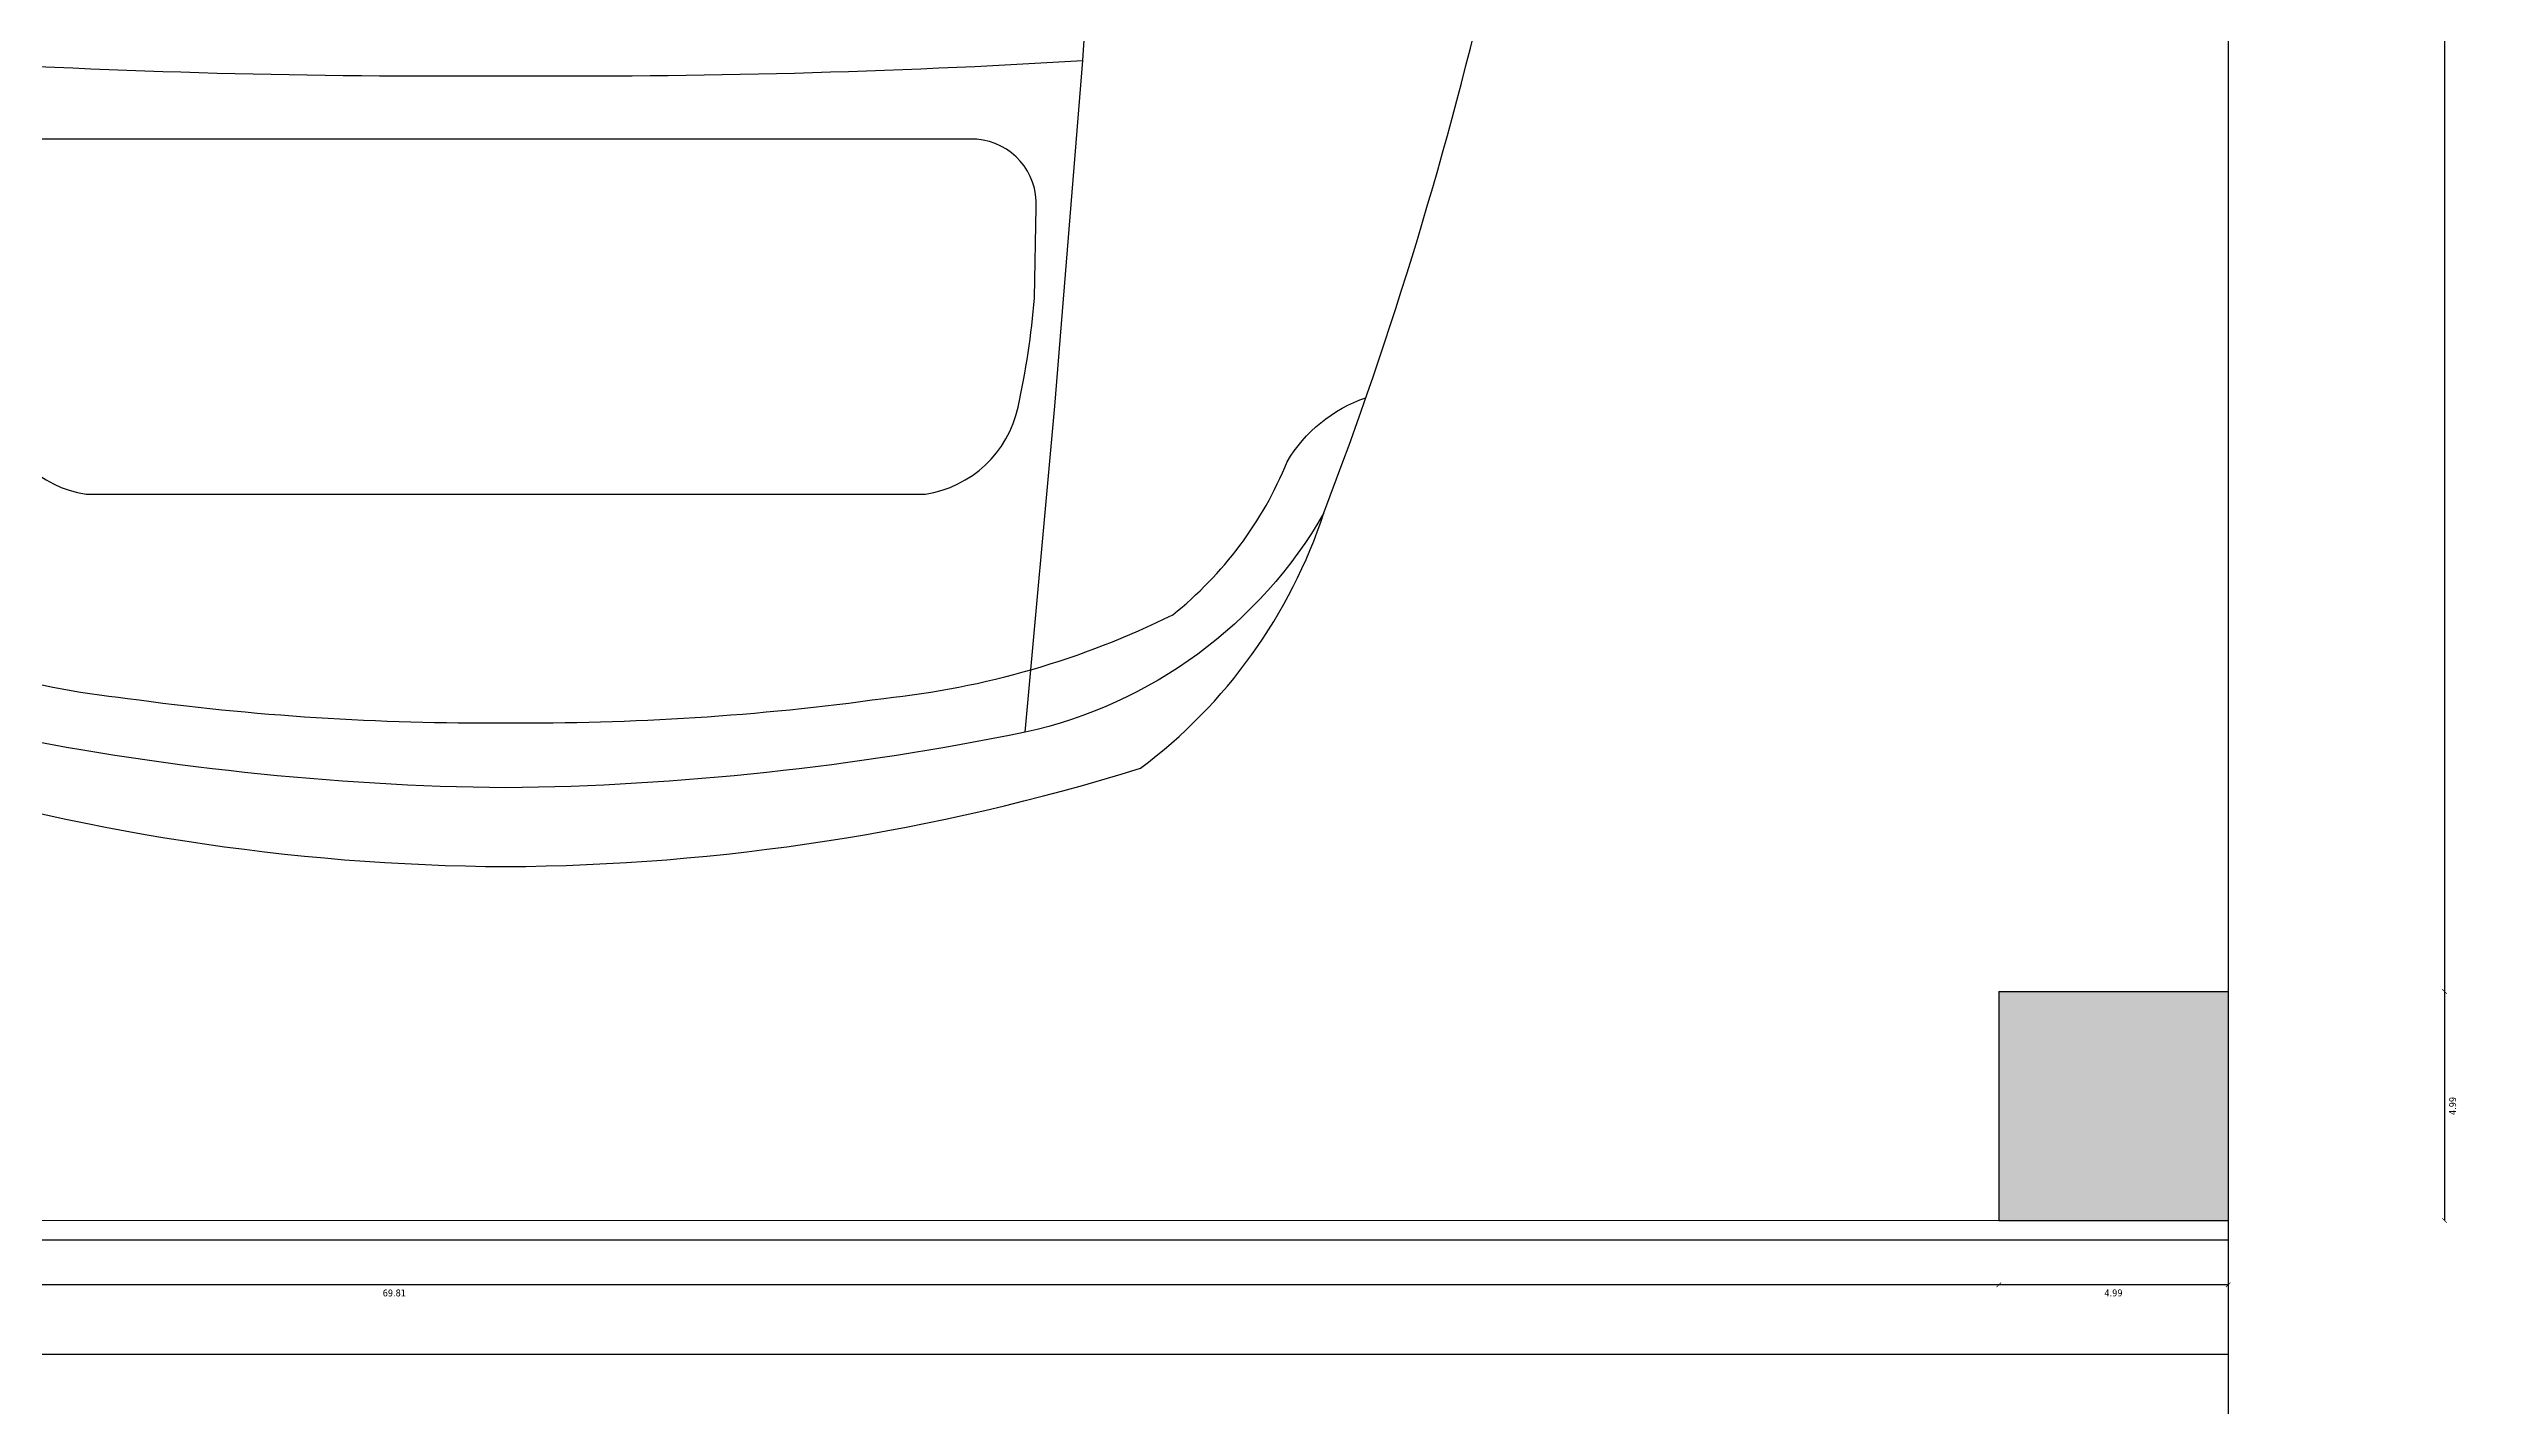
# Model space of a CAD drawing. Header units: millimetres. Extents: x 154 to 5560, y 36 to 724.
# Drawn here: x 1938.5 to 1991.8, y 153.9 to 183.4 of the extents above; entities that cross this region are included whole.
import ezdxf

# ---------------------------------------------------------------- set-up
doc = ezdxf.new("R2010")
doc.units = ezdxf.units.MM
doc.layers.add('MİMARİ PLAN', color=8, linetype='Continuous')
doc.styles.add('taho', font='tahoma.ttf')
doc.dimstyles.new('PATO', dxfattribs={"dimtxt": 0.15, "dimasz": 0.1, "dimexe": 0.02, "dimexo": 0, "dimgap": 0.1, "dimtad": 2, "dimzin": 1, "dimdsep": 46, "dimtxsty": 'taho', "dimblk": 'ARCHTICK', "dimcen": 0.1, "dimse1": 1, "dimse2": 1, "dimclrd": 256, "dimclre": 1, "dimclrt": 256, "dimadec": 0, "dimazin": 0, "dimtfac": 1, "dimtix": 1, "dimtmove": 0, "dimatfit": 3, "dimldrblk": 'ARCHTICK', "dimfxl": 1, "dimtolj": 1, "dimtzin": 0, "dimarcsym": 0})

# ---------------------------------------------------------------- blocks, each defined once
blk = doc.blocks.new('planta3')
for points in [[(2.0525, -0.6565, 0.073985), (2.1383, -0.1027, 0.073985), (2.0525, 0.4511, 0.153936), (1.8295, 0.6112, 0.035069), (1.3475, 0.7573), (0.7759, 0.7477, 0.080758), (0.7241, 0.7344, -0.111291), (0.4382, 0.6794, 0.222022), (0.3929, 0.7061, 0.155977), (0.2582, 0.6747), (-0.398, 0.6747, 0.115278), (-0.3618, 0.793, 0.541385), (-0.3926, 0.8162, 0.273922), (-0.5093, 0.6747, -0.044974), (-0.6662, 0.6708, 0.105774)], [(1.7291, -0.8532, -0.178742), (1.7851, -0.7845, 0.128631), (1.9185, -0.6847, 0.089194), (1.9915, -0.4327, 0.036776), (2.0128, -0.1027, 0.036776), (1.9915, 0.2273, 0.089194), (1.9185, 0.4793, 0.128631), (1.7851, 0.5791, -0.178742), (1.7291, 0.6478)], [(1.8295, 0.6112, -0.211518), (2.021, 0.3506, -0.047818), (2.0696, -0.1027, -0.047818), (2.021, -0.556, -0.211518), (1.8295, -0.8166, -0.211518)], [(0.5993, -0.6469), (0.9331, -0.6389), (1.2061, -0.6212), (1.4349, -0.6063, 0.016855), (1.4482, -0.1027, 0.016855), (1.4349, 0.4009), (1.2061, 0.4158), (0.9331, 0.4335), (0.5993, 0.4415)]]:
    blk.add_lwpolyline(points, format="xyb")
blk.add_lwpolyline([(2.021, 0.3506), (1.7365, 0.3763), (1.4349, 0.4009)])
blk.add_lwpolyline([(1.5036, -0.1027), (1.5036, -0.5136, 0.407574), (1.5629, -0.5655), (1.642, -0.5641, 0.03281), (1.7374, -0.5498, 0.311096), (1.8132, -0.4689), (1.8132, -0.1027), (1.8132, 0.2635, 0.311096), (1.7374, 0.3444, 0.03281), (1.642, 0.3587), (1.5629, 0.3601, 0.407574), (1.5036, 0.3082)], format="xyb", close=True)
blk = doc.blocks.new('_ARCHTICK')
at = {"color": 0, "linetype": 'ByBlock', "const_width": 0.15}
blk.add_lwpolyline([(-0.5, -0.5), (0.5, 0.5)], dxfattribs=at)
blk = doc.blocks.new('*D70')
at = {"layer": 'Defpoints', "color": 0, "transparency": 16777216}
for p in [(1980.908, 160.426), (1911.095, 156.535), (1911.095, 156.535)]:
    blk.add_point(p, dxfattribs=at)
at = {"layer": 'MİMARİ PLAN', "lineweight": -2, "transparency": 16777216}
blk.add_line((1980.908, 156.535), (1911.095, 156.535), dxfattribs=at)
at = {"layer": 'MİMARİ PLAN', "lineweight": -2, "transparency": 16777216, "xscale": 0.1, "yscale": 0.1, "zscale": 0.1, "rotation": 180}
blk.add_blockref('_ARCHTICK', (1911.095, 156.535), dxfattribs=at)
at = {"layer": 'MİMARİ PLAN', "lineweight": -2, "transparency": 16777216, "xscale": 0.1, "yscale": 0.1, "zscale": 0.1}
blk.add_blockref('_ARCHTICK', (1980.908, 156.535), dxfattribs=at)
at = {"layer": 'MİMARİ PLAN', "transparency": 16777216, "insert": (1946.002, 156.356), "char_height": 0.15, "attachment_point": 5, "style": 'taho'}
blk.add_mtext('\\A1;69.81', dxfattribs=at)
blk = doc.blocks.new('*D71')
at = {"layer": 'Defpoints', "color": 0, "transparency": 16777216}
for p in [(1980.908, 165.321), (1985.895, 160.334), (1980.908, 156.535)]:
    blk.add_point(p, dxfattribs=at)
at = {"layer": 'MİMARİ PLAN', "lineweight": -2, "transparency": 16777216}
blk.add_line((1985.895, 156.535), (1980.908, 156.535), dxfattribs=at)
at = {"layer": 'MİMARİ PLAN', "lineweight": -2, "transparency": 16777216, "xscale": 0.1, "yscale": 0.1, "zscale": 0.1, "rotation": 180}
blk.add_blockref('_ARCHTICK', (1980.908, 156.535), dxfattribs=at)
at = {"layer": 'MİMARİ PLAN', "lineweight": -2, "transparency": 16777216, "xscale": 0.1, "yscale": 0.1, "zscale": 0.1}
blk.add_blockref('_ARCHTICK', (1985.895, 156.535), dxfattribs=at)
at = {"layer": 'MİMARİ PLAN', "transparency": 16777216, "insert": (1983.402, 156.357), "char_height": 0.15, "attachment_point": 5, "style": 'taho'}
blk.add_mtext('\\A1;4.99', dxfattribs=at)
blk = doc.blocks.new('*D75')
at = {"layer": 'Defpoints', "color": 0, "transparency": 16777216}
for p in [(1987.391, 162.919), (1985.895, 157.933), (1990.603, 157.933)]:
    blk.add_point(p, dxfattribs=at)
at = {"layer": 'MİMARİ PLAN', "lineweight": -2, "transparency": 16777216}
blk.add_line((1990.603, 162.919), (1990.603, 157.933), dxfattribs=at)
at = {"layer": 'MİMARİ PLAN', "lineweight": -2, "transparency": 16777216, "xscale": 0.1, "yscale": 0.1, "zscale": 0.1}
for p, rotation in [((1990.603, 162.919), 90), ((1990.603, 157.933), 270)]:
    blk.add_blockref('_ARCHTICK', p, dxfattribs=dict(at, rotation=rotation))
at = {"layer": 'MİMARİ PLAN', "transparency": 16777216, "insert": (1990.781, 160.426), "char_height": 0.15, "attachment_point": 5, "rotation": 90, "style": 'taho'}
blk.add_mtext('\\A1;4.99', dxfattribs=at)
blk = doc.blocks.new('*D76')
at = {"layer": 'Defpoints', "color": 0, "transparency": 16777216}
for p in [(1985.895, 219.45), (1985.895, 162.919), (1990.603, 162.919)]:
    blk.add_point(p, dxfattribs=at)
at = {"layer": 'MİMARİ PLAN', "lineweight": -2, "transparency": 16777216}
blk.add_line((1990.603, 219.45), (1990.603, 162.919), dxfattribs=at)
at = {"layer": 'MİMARİ PLAN', "lineweight": -2, "transparency": 16777216, "xscale": 0.1, "yscale": 0.1, "zscale": 0.1}
for p, rotation in [((1990.603, 219.45), 90), ((1990.603, 162.919), 270)]:
    blk.add_blockref('_ARCHTICK', p, dxfattribs=dict(at, rotation=rotation))
at = {"layer": 'MİMARİ PLAN', "transparency": 16777216, "insert": (1990.781, 191.185), "char_height": 0.15, "attachment_point": 5, "rotation": 90, "style": 'taho'}
blk.add_mtext('\\A1;56.53', dxfattribs=at)
blk = doc.blocks.new('*D77')
at = {"layer": 'Defpoints', "color": 0, "transparency": 16777216}
for p in [(1985.895, 288.598), (1985.895, 157.933), (2001.881, 157.933)]:
    blk.add_point(p, dxfattribs=at)
at = {"layer": 'MİMARİ PLAN', "lineweight": -2, "transparency": 16777216}
blk.add_line((2001.881, 288.598), (2001.881, 157.933), dxfattribs=at)
at = {"layer": 'MİMARİ PLAN', "lineweight": -2, "transparency": 16777216, "xscale": 0.1, "yscale": 0.1, "zscale": 0.1}
for p, rotation in [((2001.881, 288.598), 90), ((2001.881, 157.933), 270)]:
    blk.add_blockref('_ARCHTICK', p, dxfattribs=dict(at, rotation=rotation))
at = {"layer": 'MİMARİ PLAN', "transparency": 16777216, "insert": (2002.059, 223.266), "char_height": 0.15, "attachment_point": 5, "rotation": 90, "style": 'taho'}
blk.add_mtext('\\A1;130.67', dxfattribs=at)

msp = doc.modelspace()

# ---------------------------------------------------------------- hatches: boundary and pattern name
at = {"layer": 'MİMARİ PLAN'}
msp.add_hatch(color=256, dxfattribs=at).paths.add_polyline_path([(1985.895, 162.919), (1980.908, 162.919), (1980.908, 157.933), (1985.895, 157.933)])
h = msp.add_hatch(dxfattribs=at)
h.set_pattern_fill('_USER', color=256, scale=2.49333, pattern_type=0)
h.set_pattern_definition([(0, (-56877.6502, -21494.567), (0, 2.49333048), [])])
h.paths.add_polyline_path([(1985.895, 157.933), (1980.908, 157.933), (1911.095, 157.933), (1911.095, 131.123, -0.098262), (1920.332, 124.614, -0.21896), (1930.469, 102.575, -0.318076), (1911.095, 75.2), (1911.095, 62.683), (1985.895, 62.683)])
h.paths.add_polyline_path([(1928.341, 104.595, 0.192602), (1920.332, 124.614, 0.092662), (1911.095, 129.949), (1911.095, 78.067, 0.296475)], flags=17)

# ---------------------------------------------------------------- linework, layer by layer
at = {"layer": 'MİMARİ PLAN', "lineweight": 9, "ltscale": 0.02}
for p, q in [((1985.895, 288.598), (1985.895, 157.933)), ((1980.908, 157.933), (1911.095, 157.933)), ((1985.895, 157.933), (1980.908, 157.933))]:
    msp.add_line(p, q, dxfattribs=at)
at = {"layer": 'MİMARİ PLAN'}
for p, q in [((1980.908, 162.919), (1985.895, 162.919)), ((1980.908, 157.933), (1985.895, 157.933))]:
    msp.add_line(p, q, dxfattribs=at)
for points in [[(1985.895, 62.683), (1684.701, 62.683), (1684.701, 676.042), (1985.895, 676.042), (1985.895, 62.683)], [(1980.908, 162.919), (1980.908, 157.933)]]:
    msp.add_lwpolyline(points, dxfattribs=at)

# ---------------------------------------------------------------- block references
at = {"layer": 'MİMARİ PLAN', "xscale": 24.93330478854162, "yscale": 24.93330478854162, "zscale": 24.93330478854162, "rotation": 270}
msp.add_blockref('planta3', (1950.986, 218.949), dxfattribs=at)

# ---------------------------------------------------------------- dimensions: what is measured, and where the dimension line sits
at = {"layer": 'MİMARİ PLAN'}
for base, p1, p2, picture, middle in [((2001.8811, 157.9327), (1985.8949, 288.5984), (1985.8949, 157.9327), '*D77', (2002.0592, 223.2655)), ((1990.603, 162.919), (1985.895, 219.45), (1985.895, 162.919), '*D76', (1990.781, 191.185)), ((1990.603, 157.933), (1987.391, 162.919), (1985.895, 157.933), '*D75', (1990.781, 160.426))]:
    dim = msp.add_linear_dim(base=base, p1=p1, p2=p2, angle=90, dimstyle='PATO', dxfattribs=at)
    dim.commit()
    dim.dimension.update_dxf_attribs({"geometry": picture, "text_midpoint": middle})
for base, p1, p2, picture, middle in [((1980.908, 156.535), (1985.895, 160.334), (1980.908, 165.321), '*D71', (1983.402, 156.357)), ((1911.095, 156.535), (1980.908, 160.426), (1911.095, 156.535), '*D70', (1946.002, 156.356))]:
    dim = msp.add_linear_dim(base=base, p1=p1, p2=p2, dimstyle='PATO', dxfattribs=at)
    dim.commit()
    dim.dimension.update_dxf_attribs({"geometry": picture, "text_midpoint": middle})

doc.saveas('drawing.dxf')
